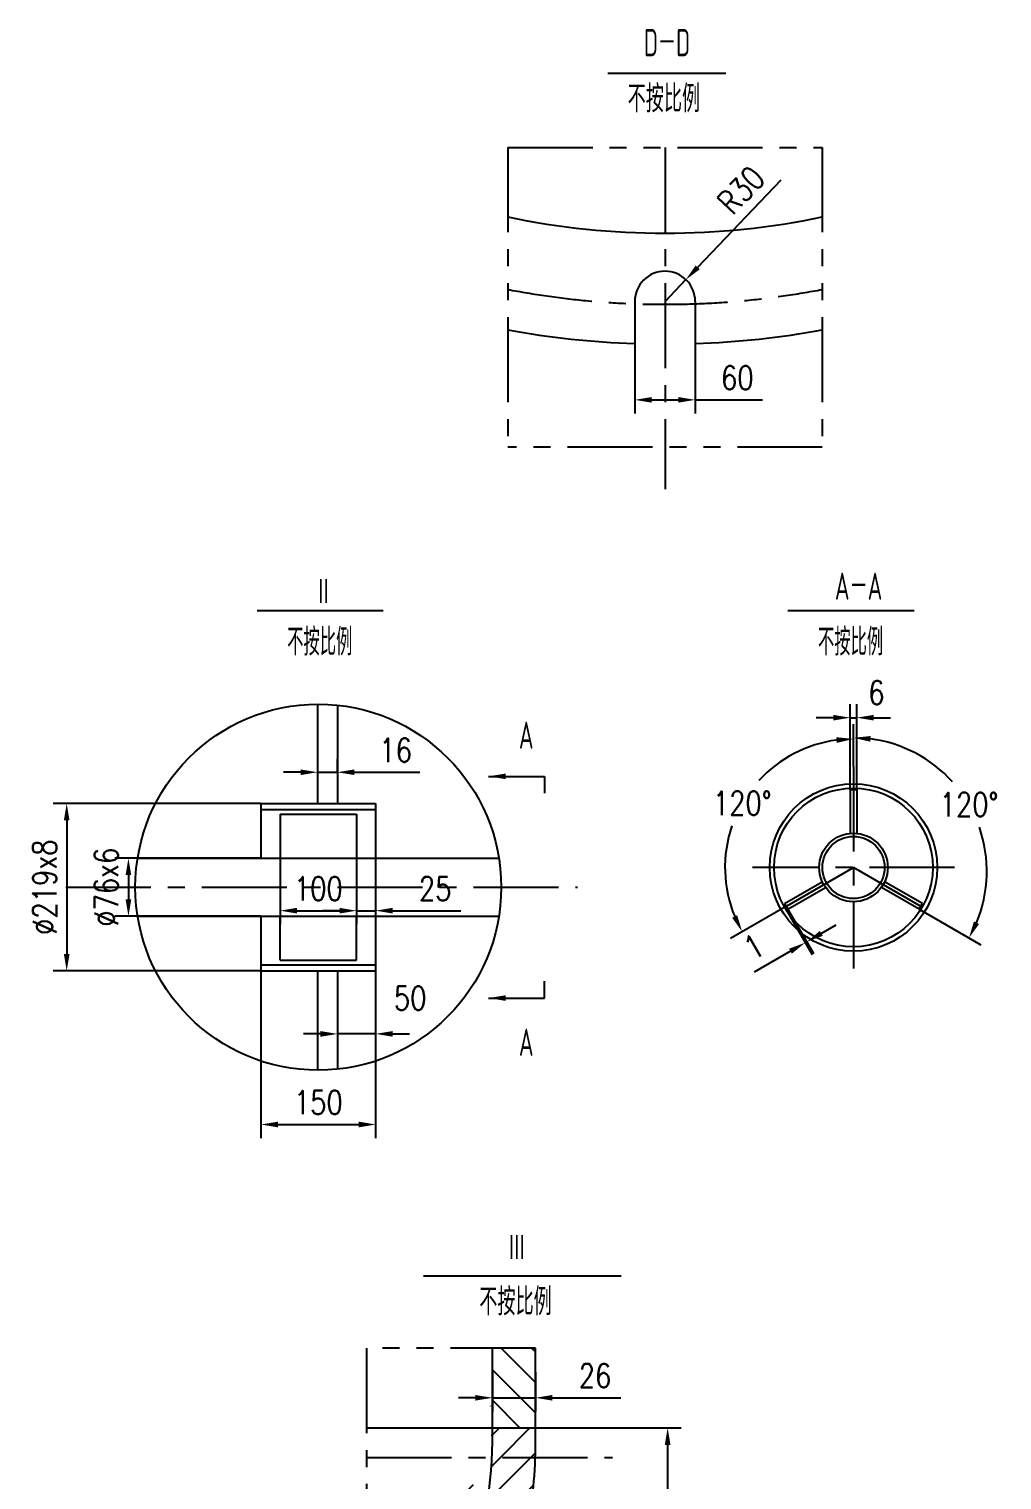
# Model space of a CAD drawing. Header units: millimetres. Extents: x -400 to 11480, y -400 to 24820.
# Drawn here: x 4811 to 7674, y 12236 to 16507 of the extents above; entities that cross this region are included whole.
import ezdxf

# ---------------------------------------------------------------- set-up
doc = ezdxf.new("R2010")
doc.units = ezdxf.units.MM
doc.header["$LTSCALE"] = 200
doc.linetypes.add('CENTER', pattern=[2, 1.25, -0.25, 0.25, -0.25])
doc.linetypes.add('PHANTOM', pattern=[2.5, 1.25, -0.25, 0.25, -0.25, 0.25, -0.25])
for name, color, linetype in [('1轮廓实线层', 7, 'Continuous'), ('2细线层', 4, 'Continuous'), ('3中心线层', 1, 'CENTER'), ('5剖面线层', 2, 'Continuous'), ('6文字层', 3, 'Continuous'), ('7标注层', 4, 'Continuous'), ('9双点划线层', 6, 'PHANTOM')]:
    doc.layers.add(name, color=color, linetype=linetype)
doc.styles.add('PC_TEXTSTYLE', font='isocp.shx', dxfattribs={"width": 0.8, "bigfont": 'hzfs.shx'})
doc.styles.add('TH_GBDIM', font='romans.shx', dxfattribs={"width": 0.8, "bigfont": 'gbcbig.shx'})
doc.dimstyles.new('TH_GBDIM', dxfattribs={"dimscale": 20, "dimtxt": 3.5, "dimasz": 2.5, "dimexe": 2, "dimexo": 0, "dimgap": 1.5, "dimtad": 1, "dimdec": 1, "dimzin": 0, "dimdsep": 46, "dimtxsty": 'TH_GBDIM', "dimcen": 2.5, "dimclrd": 130, "dimclre": 130, "dimclrt": 3, "dimadec": 0, "dimazin": 0, "dimtfac": 0.714286, "dimtdec": 1, "dimtmove": 0, "dimatfit": 3, "dimfxl": 0, "dimtzin": 0, "dimlwd": -1, "dimlwe": -1, "dimarcsym": 0})
pattern_1 = [(45, (1690.26, 9321.694), (-44.9013, 44.9013), [])]

# ---------------------------------------------------------------- blocks, each defined once
blk = doc.blocks.new('*D56')
at = {"layer": '7标注层', "color": 130}
for p, q in [((7227.8, 14268), (7227.8, 14519.8)), ((7246.8, 14268), (7246.8, 14519.8)), ((7177.8, 14479.8), (7127.8, 14479.8)), ((7227.8, 14479.8), (7246.8, 14479.8)), ((7296.8, 14479.8), (7346.8, 14479.8))]:
    blk.add_line(p, q, dxfattribs=at)
for points in [[(7177.8, 14488.1), (7177.8, 14471.5), (7227.8, 14479.8)], [(7296.8, 14488.1), (7296.8, 14471.5), (7246.8, 14479.8)]]:
    blk.add_solid(points, dxfattribs=at)
at = {"layer": 'Defpoints', "color": 0}
for p in [(7246.8, 14479.8), (7227.8, 14268), (7246.8, 14268)]:
    blk.add_point(p, dxfattribs=at)
at = {"layer": '7标注层', "color": 3, "insert": (7304.9, 14553.3), "char_height": 70, "attachment_point": 5, "style": 'TH_GBDIM'}
blk.add_mtext('6{}{}', dxfattribs=at)
blk = doc.blocks.new('*D79')
at = {"layer": '7标注层', "color": 130}
for p, q in [((6301.4, 12389.8), (6730.3, 12389.8)), ((6690.3, 12339.8), (6690.3, 11896.6)), ((6319.9, 11846.6), (6730.3, 11846.6))]:
    blk.add_line(p, q, dxfattribs=at)
for points in [[(6682, 12339.8), (6698.7, 12339.8), (6690.3, 12389.8)], [(6682, 11896.6), (6698.7, 11896.6), (6690.3, 11846.6)]]:
    blk.add_solid(points, dxfattribs=at)
at = {"layer": 'Defpoints', "color": 0}
for p in [(6301.4, 12389.8), (6319.9, 11846.6), (6690.3, 11846.6)]:
    blk.add_point(p, dxfattribs=at)
at = {"layer": '7标注层', "color": 3, "insert": (6640.3, 12118.2), "char_height": 80, "attachment_point": 5, "rotation": 90, "style": 'TH_GBDIM'}
blk.add_mtext('118{}{}', dxfattribs=at)
blk = doc.blocks.new('*D81')
at = {"layer": '7标注层', "color": 130}
for p, q in [((6174.4, 12553.4), (6174.4, 12438.3)), ((6301.4, 12553.4), (6301.4, 12438.3)), ((6124.4, 12478.3), (6074.4, 12478.3)), ((6174.4, 12478.3), (6301.4, 12478.3)), ((6351.4, 12478.3), (6552.1, 12478.3))]:
    blk.add_line(p, q, dxfattribs=at)
for points in [[(6124.4, 12486.6), (6124.4, 12470), (6174.4, 12478.3)], [(6351.4, 12486.6), (6351.4, 12470), (6301.4, 12478.3)]]:
    blk.add_solid(points, dxfattribs=at)
at = {"layer": 'Defpoints', "color": 0}
for p in [(6174.4, 12553.4), (6301.4, 12553.4), (6301.4, 12478.3)]:
    blk.add_point(p, dxfattribs=at)
at = {"layer": '7标注层', "color": 3, "insert": (6476.7, 12543.3), "char_height": 70, "attachment_point": 5, "style": 'TH_GBDIM'}
blk.add_mtext('26{}{}', dxfattribs=at)
blk = doc.blocks.new('*D123')
at = {"layer": '7标注层', "color": 130}
for p, q in [((5659.9, 14373.4), (5659.9, 14279.2)), ((5718.4, 14319.2), (5718.4, 14359.2)), ((5609.9, 14319.2), (5559.9, 14319.2)), ((5659.9, 14319.2), (5718.4, 14319.2)), ((5768.4, 14319.2), (5961, 14319.2))]:
    blk.add_line(p, q, dxfattribs=at)
for points in [[(5609.9, 14327.5), (5609.9, 14310.9), (5659.9, 14319.2)], [(5768.4, 14327.5), (5768.4, 14310.9), (5718.4, 14319.2)]]:
    blk.add_solid(points, dxfattribs=at)
at = {"layer": 'Defpoints', "color": 0}
for p in [(5659.9, 14373.4), (5718.4, 14319.2), (5718.4, 14319.2)]:
    blk.add_point(p, dxfattribs=at)
at = {"layer": '7标注层', "color": 3, "insert": (5889.7, 14384.2), "char_height": 70, "attachment_point": 5, "style": 'TH_GBDIM'}
blk.add_mtext('16{}{}', dxfattribs=at)
blk = doc.blocks.new('*D124')
at = {"layer": '7标注层', "color": 130}
for p, q in [((5493.4, 14227.3), (4881.5, 14227.3)), ((4921.5, 14177.3), (4921.5, 13784.5)), ((5493.4, 13734.5), (4881.5, 13734.5))]:
    blk.add_line(p, q, dxfattribs=at)
for points in [[(4913.2, 14177.3), (4929.9, 14177.3), (4921.5, 14227.3)], [(4913.2, 13784.5), (4929.9, 13784.5), (4921.5, 13734.5)]]:
    blk.add_solid(points, dxfattribs=at)
at = {"layer": 'Defpoints', "color": 0}
for p in [(5493.4, 14227.3), (4921.5, 13734.5), (5493.4, 13734.5)]:
    blk.add_point(p, dxfattribs=at)
at = {"layer": '7标注层', "color": 3, "insert": (4856.5, 13980.9), "char_height": 70, "attachment_point": 5, "rotation": 90, "style": 'TH_GBDIM'}
blk.add_mtext('%%c219x8{}{}', dxfattribs=at)
blk = doc.blocks.new('*D125')
at = {"layer": '7标注层', "color": 130}
for p, q in [((5493.4, 14066.4), (5063.2, 14066.4)), ((5103.2, 14016.4), (5103.2, 13945.4)), ((5493.4, 13895.4), (5063.2, 13895.4))]:
    blk.add_line(p, q, dxfattribs=at)
for points in [[(5094.9, 14016.4), (5111.6, 14016.4), (5103.2, 14066.4)], [(5094.9, 13945.4), (5111.6, 13945.4), (5103.2, 13895.4)]]:
    blk.add_solid(points, dxfattribs=at)
at = {"layer": 'Defpoints', "color": 0}
for p in [(5493.4, 14066.4), (5103.2, 13895.4), (5493.4, 13895.4)]:
    blk.add_point(p, dxfattribs=at)
at = {"layer": '7标注层', "color": 3, "insert": (5038.2, 13980.9), "char_height": 70, "attachment_point": 5, "rotation": 90, "style": 'TH_GBDIM'}
blk.add_mtext('%%c76x6{}{}', dxfattribs=at)
blk = doc.blocks.new('*D126')
at = {"layer": '7标注层', "color": 130}
for p, q in [((5549.6, 14066.4), (5549.6, 13871.9)), ((5774.6, 14066.4), (5774.6, 13871.9)), ((5599.6, 13911.9), (5724.6, 13911.9))]:
    blk.add_line(p, q, dxfattribs=at)
for points in [[(5599.6, 13920.2), (5599.6, 13903.5), (5549.6, 13911.9)], [(5724.6, 13920.2), (5724.6, 13903.5), (5774.6, 13911.9)]]:
    blk.add_solid(points, dxfattribs=at)
at = {"layer": 'Defpoints', "color": 0}
for p in [(5549.6, 14066.4), (5774.6, 14066.4), (5774.6, 13911.9)]:
    blk.add_point(p, dxfattribs=at)
at = {"layer": '7标注层', "color": 3, "insert": (5662.1, 13976.9), "char_height": 70, "attachment_point": 5, "style": 'TH_GBDIM'}
blk.add_mtext('100{}{}', dxfattribs=at)
blk = doc.blocks.new('*D127')
at = {"layer": '7标注层', "color": 130}
for p, q in [((5774.6, 14066.4), (5774.6, 13871.9)), ((5830.9, 14066.4), (5830.9, 13871.9)), ((5724.6, 13911.9), (5674.6, 13911.9)), ((5774.6, 13911.9), (5830.9, 13911.9)), ((5880.9, 13911.9), (6081.5, 13911.9))]:
    blk.add_line(p, q, dxfattribs=at)
for points in [[(5724.6, 13920.2), (5724.6, 13903.5), (5774.6, 13911.9)], [(5880.9, 13920.2), (5880.9, 13903.5), (5830.9, 13911.9)]]:
    blk.add_solid(points, dxfattribs=at)
at = {"layer": 'Defpoints', "color": 0}
for p in [(5774.6, 14066.4), (5830.9, 14066.4), (5830.9, 13911.9)]:
    blk.add_point(p, dxfattribs=at)
at = {"layer": '7标注层', "color": 3, "insert": (6006.2, 13976.9), "char_height": 70, "attachment_point": 5, "style": 'TH_GBDIM'}
blk.add_mtext('25{}{}', dxfattribs=at)
blk = doc.blocks.new('*D128')
at = {"layer": '7标注层', "color": 130}
for p, q in [((5718.4, 13734.5), (5718.4, 13509.2)), ((5830.9, 13734.5), (5830.9, 13509.2)), ((5668.4, 13549.2), (5618.4, 13549.2)), ((5830.9, 13549.2), (5718.4, 13549.2)), ((5880.9, 13549.2), (5930.9, 13549.2))]:
    blk.add_line(p, q, dxfattribs=at)
for points in [[(5668.4, 13557.6), (5668.4, 13540.9), (5718.4, 13549.2)], [(5880.9, 13557.6), (5880.9, 13540.9), (5830.9, 13549.2)]]:
    blk.add_solid(points, dxfattribs=at)
at = {"layer": 'Defpoints', "color": 0}
for p in [(5718.4, 13734.5), (5830.9, 13734.5), (5718.4, 13549.2)]:
    blk.add_point(p, dxfattribs=at)
at = {"layer": '7标注层', "color": 3, "insert": (5932.6, 13654.4), "char_height": 70, "attachment_point": 5, "style": 'TH_GBDIM'}
blk.add_mtext('50{}{}', dxfattribs=at)
blk = doc.blocks.new('*D129')
at = {"layer": '7标注层', "color": 130}
for p, q in [((5493.4, 13734.5), (5493.4, 13242.6)), ((5830.9, 13734.5), (5830.9, 13242.6)), ((5543.4, 13282.6), (5780.9, 13282.6))]:
    blk.add_line(p, q, dxfattribs=at)
for points in [[(5543.4, 13290.9), (5543.4, 13274.2), (5493.4, 13282.6)], [(5780.9, 13290.9), (5780.9, 13274.2), (5830.9, 13282.6)]]:
    blk.add_solid(points, dxfattribs=at)
at = {"layer": 'Defpoints', "color": 0}
for p in [(5493.4, 13734.5), (5830.9, 13734.5), (5830.9, 13282.6)]:
    blk.add_point(p, dxfattribs=at)
at = {"layer": '7标注层', "color": 3, "insert": (5662.1, 13347.6), "char_height": 70, "attachment_point": 5, "style": 'TH_GBDIM'}
blk.add_mtext('150{}{}', dxfattribs=at)
blk = doc.blocks.new('*D130')
at = {"layer": '7标注层', "color": 130}
for p, q in [((7034.9, 13922.2), (7115.3, 13783.1)), ((7039, 13924.5), (7119.3, 13785.4)), ((7142.6, 13845), (7185.9, 13870)), ((7052, 13792.7), (6945.2, 13731)), ((7099.3, 13820), (7095.3, 13817.7))]:
    blk.add_line(p, q, dxfattribs=at)
for points in [[(7138.4, 13852.3), (7146.8, 13837.8), (7099.3, 13820)], [(7047.8, 13799.9), (7056.1, 13785.5), (7095.3, 13817.7)]]:
    blk.add_solid(points, dxfattribs=at)
at = {"layer": 'Defpoints', "color": 0}
for p in [(7034.9, 13922.2), (7039, 13924.5), (7095.3, 13817.7)]:
    blk.add_point(p, dxfattribs=at)
at = {"layer": '7标注层', "color": 3, "insert": (6944.4, 13805.7), "char_height": 70, "attachment_point": 5, "rotation": 30, "style": 'TH_GBDIM'}
blk.add_mtext('1{}{}', dxfattribs=at)
blk = doc.blocks.new('*D131')
at = {"layer": '7标注层', "color": 130}
for p, q in [((7237.3, 14336.2), (7237.3, 14460.6)), ((7430.8, 13916.3), (7611.9, 13811.7))]:
    blk.add_line(p, q, dxfattribs=at)
for start, end in [(42.1039, 82.6982), (337.3018, 19.2398)]:
    blk.add_arc((7237.3, 14028), 392.6, start, end, dxfattribs=at)
for points in [[(7286.7, 14409.1), (7287.7, 14425.8), (7237.3, 14420.6)], [(7607, 13872.8), (7592, 13880.2), (7577.3, 13831.7)]]:
    blk.add_solid(points, dxfattribs=at)
at = {"layer": 'Defpoints', "color": 0}
for p in [(7237.3, 14336.2), (7623.9, 14096.2), (7319.5, 13980.6), (7430.8, 13916.3), (7237.3, 13741.9)]:
    blk.add_point(p, dxfattribs=at)
at = {"layer": '7标注层', "color": 3, "insert": (7577.3, 14224.3), "char_height": 70, "attachment_point": 5, "style": 'TH_GBDIM'}
blk.add_mtext('120°{}{}', dxfattribs=at)
blk = doc.blocks.new('*D132')
at = {"layer": '7标注层', "color": 130}
for p, q in [((7237.3, 14336.2), (7237.3, 14457.2)), ((7034.9, 13922.2), (6875.1, 13829.9))]:
    blk.add_line(p, q, dxfattribs=at)
for start, end in [(97.5798, 137.3936), (161.153, 202.4202)]:
    blk.add_arc((7237.3, 14039), 378.2, start, end, dxfattribs=at)
for points in [[(7186.8, 14422.3), (7187.9, 14405.6), (7237.3, 14417.2)], [(6895.1, 13898.4), (6880.2, 13891.1), (6909.7, 13849.9)]]:
    blk.add_solid(points, dxfattribs=at)
at = {"layer": 'Defpoints', "color": 0}
for p in [(6994.2, 14328.8), (7237.3, 14336.2), (7237.3, 14039), (7034.9, 13922.2), (7237.3, 13741.9)]:
    blk.add_point(p, dxfattribs=at)
at = {"layer": '7标注层', "color": 3, "insert": (6909.7, 14228.1), "char_height": 70, "attachment_point": 5, "style": 'TH_GBDIM'}
blk.add_mtext('120°{}{}', dxfattribs=at)
blk = doc.blocks.new('*D198')
at = {"layer": '7标注层', "color": 130}
for p, q in [((6593.6, 15580.9), (6593.6, 15375.2)), ((6771.6, 15580.9), (6771.6, 15375.2)), ((6643.6, 15415.2), (6721.6, 15415.2)), ((6771.6, 15415.2), (6969.6, 15415.2))]:
    blk.add_line(p, q, dxfattribs=at)
for points in [[(6643.6, 15423.5), (6643.6, 15406.9), (6593.6, 15415.2)], [(6721.6, 15423.5), (6721.6, 15406.9), (6771.6, 15415.2)]]:
    blk.add_solid(points, dxfattribs=at)
at = {"layer": 'Defpoints', "color": 0}
for p in [(6593.6, 15580.9), (6771.6, 15580.9), (6771.6, 15415.2)]:
    blk.add_point(p, dxfattribs=at)
at = {"layer": '7标注层', "color": 3, "insert": (6895.6, 15480.2), "char_height": 70, "attachment_point": 5, "style": 'TH_GBDIM'}
blk.add_mtext('60{}{}', dxfattribs=at)
blk = doc.blocks.new('*D197')
at = {"layer": '7标注层', "color": 130}
for p, q in [((7024, 16061.4), (6778.7, 15805.1)), ((6682.6, 15704.7), (6744.1, 15769))]:
    blk.add_line(p, q, dxfattribs=at)
blk.add_solid([(6772.7, 15810.9), (6784.7, 15799.4), (6744.1, 15769)], dxfattribs=at)
at = {"layer": 'Defpoints', "color": 0}
for p in [(6744.1, 15769), (6682.6, 15704.7)]:
    blk.add_point(p, dxfattribs=at)
at = {"layer": '7标注层', "color": 3, "insert": (6906.5, 16032.6), "char_height": 70, "attachment_point": 5, "rotation": 46.247, "style": 'TH_GBDIM'}
blk.add_mtext('R30{}{}', dxfattribs=at)

msp = doc.modelspace()

# ---------------------------------------------------------------- hatches: boundary and pattern name
at = {"layer": '5剖面线层'}
h = msp.add_hatch(dxfattribs=at)
h.set_pattern_fill('ANSI31', color=256, scale=20, angle=90, style=0)
h.set_pattern_definition([(135, (1690.26, 9321.694), (-44.9013, -44.9013), [])])
h.paths.add_polyline_path([(6301.39, 12624.65), (6174.38, 12624.65), (6174.38, 12389.83), (6301.39, 12389.83)])
h = msp.add_hatch(dxfattribs=at)
h.set_pattern_fill('ANSI31', color=256, scale=20, style=0)
h.set_pattern_definition(pattern_1)
edge = h.paths.add_edge_path()
edge.add_spline(control_points=[(6300.69, 12303.02), (6301.15, 12318.19), (6301.39, 12333.36), (6301.39, 12348.53)], knot_values=[3.1262993, 3.1262993, 3.1262993, 3.1262993, 3.1415927, 3.1415927, 3.1415927, 3.1415927], degree=3, periodic=0)
edge.add_line((6301.39, 12348.53), (6301.39, 12389.83))
edge.add_line((6301.39, 12389.83), (6174.38, 12389.83))
edge.add_line((6174.38, 12389.83), (6174.38, 12348.53))
edge.add_ellipse((803.7, 12729.33), major_axis=(-5366.2, 476.21), ratio=0.4610385, start_angle=181.15359, end_angle=182.20197, ccw=False)
edge.add_line((6173.24, 12303.02), (6300.69, 12303.02))
h = msp.add_hatch(dxfattribs=at)
h.set_pattern_fill('ANSI31', color=256, scale=20, style=0)
h.set_pattern_definition(pattern_1)
edge = h.paths.add_edge_path()
edge.add_line((6300.69, 12303.02), (6173.24, 12303.02))
edge.add_ellipse((803.7, 12729.33), major_axis=(-5366.2, 476.21), ratio=0.4610385, start_angle=161.55668, end_angle=181.15359, ccw=False)
edge.add_line((5824.82, 11494.88), (5981.4, 11494.88))
edge.add_spline(control_points=[(5981.4, 11494.88), (6030.65, 11566.27), (6074.54, 11638.97), (6163.97, 11811.39), (6205.11, 11912), (6266.33, 12115.9), (6286.38, 12113.25), (6298.1, 12245.63), (6299.81, 12274.32), (6300.69, 12303.02)], knot_values=[2.8094338, 2.8094338, 2.8094338, 2.8094338, 2.8878475, 2.8878475, 2.9926019, 2.9926019, 3.0973563, 3.0973563, 3.1262993, 3.1262993, 3.1262993, 3.1262993], degree=3, periodic=0)

# ---------------------------------------------------------------- linework, layer by layer
at = {"layer": '1轮廓实线层'}
for p, q in [((6593.59, 15704.72), (6593.59, 15580.89)), ((6771.59, 15704.72), (6771.59, 15580.89)), ((5659.86, 14519.48), (5659.86, 14227.28)), ((5718.36, 14516.53), (5718.36, 14227.28)), ((7227.77, 14268.01), (7227.77, 14139.47)), ((7227.77, 14268.01), (7246.81, 14268.01)), ((7246.81, 14268.01), (7246.81, 14139.47)), ((5493.36, 14227.28), (5493.36, 14066.4)), ((5493.36, 14227.28), (5830.86, 14227.28)), ((5830.86, 14227.28), (5830.86, 14066.4)), ((5493.36, 14209.28), (5830.86, 14209.28)), ((5549.61, 14195.78), (5549.61, 14066.4)), ((5549.61, 14195.78), (5774.61, 14195.78)), ((5774.61, 14195.78), (5774.61, 14066.4)), ((5130.21, 14066.4), (6193.72, 14066.4)), ((7034.22, 13932.78), (7145.54, 13997.05)), ((7043.74, 13916.28), (7155.06, 13980.55)), ((7430.83, 13916.28), (7319.52, 13980.55)), ((7440.36, 13932.78), (7329.04, 13997.05)), ((7034.22, 13932.78), (7043.74, 13916.28)), ((7430.83, 13916.28), (7440.36, 13932.78)), ((5130.21, 13895.4), (6193.72, 13895.4)), ((5493.36, 13895.4), (5493.36, 13734.53)), ((5549.61, 13766.03), (5549.61, 13895.4)), ((5774.61, 13766.03), (5774.61, 13895.4)), ((5830.86, 13895.4), (5830.86, 13734.53)), ((5493.36, 13752.53), (5830.86, 13752.53)), ((5549.61, 13766.03), (5774.61, 13766.03)), ((5493.36, 13734.53), (5830.86, 13734.53)), ((5659.86, 13734.53), (5659.86, 13442.32)), ((5718.36, 13734.53), (5718.36, 13445.28)), ((6174.38, 12348.53), (6174.38, 12624.65)), ((6174.38, 12389.83), (6174.38, 12624.65)), ((6301.39, 12389.83), (6301.39, 12624.65)), ((6301.39, 12348.53), (6301.39, 12624.65)), ((5804.42, 12389.83), (6301.39, 12389.83)), ((5804.42, 12389.83), (6301.39, 12389.83))]:
    msp.add_line(p, q, dxfattribs=at)
for radius in [246.35, 233.65, 100.9, 91.36]:
    msp.add_circle((7237.29, 14039.02), radius, dxfattribs=at)
for centre, radius, start, end in [((6682.59, 18164.16), 2258.47, 258.17301, 281.82699), ((6682.59, 15704.72), 89, 0, 180), ((6682.59, 18164.16), 2584.8, 259.68375, 268.0268), ((6682.59, 18164.16), 2584.8, 271.9732, 280.31625)]:
    msp.add_arc(centre, radius, start, end, dxfattribs=at)
msp.add_ellipse((803.7, 12729.33), major_axis=(-5366.2, 476.21), ratio=0.4610385, start_param=2.819696, end_param=3.1800243, dxfattribs=at)
msp.add_open_spline([(5981.4, 11494.88), (6030.65, 11566.27), (6074.54, 11638.97), (6163.97, 11811.39), (6205.11, 11912), (6266.33, 12115.9), (6286.38, 12113.25), (6299.44, 12260.77), (6301.39, 12304.65), (6301.39, 12348.53)], degree=3, knots=[2.80943376, 2.80943376, 2.80943376, 2.80943376, 2.88784746, 2.88784746, 2.99260186, 2.99260186, 3.09735626, 3.09735626, 3.14159265, 3.14159265, 3.14159265, 3.14159265], dxfattribs=at)
at = {"layer": '2细线层'}
msp.add_line((6514.32, 16376.57), (6861.53, 16376.57), dxfattribs=at)
msp.add_circle((5661.97, 13980.9), 538.58, dxfattribs=at)
at = {"layer": '3中心线层'}
for p, q in [((6682.59, 16158.29), (6682.59, 15152.52)), ((7237.29, 14336.16), (7237.29, 13741.88)), ((7534.43, 14039.02), (6940.15, 14039.02)), ((7034.94, 13922.2), (7237.29, 14039.02)), ((7439.64, 13922.2), (7237.29, 14039.02)), ((4919.01, 13980.9), (6425.28, 13980.9)), ((5804.42, 12303.02), (6528.19, 12303.02))]:
    msp.add_line(p, q, dxfattribs=at)
msp.add_arc((6682.59, 18164.16), 2467.8, 259.18891, 280.81109, dxfattribs=at)
at = {"layer": '6文字层'}
for p, q in [((5482.03, 14794.83), (5853.3, 14794.83)), ((7044.44, 14794.83), (7415.72, 14794.83)), ((5971.74, 12836.79), (6553.37, 12836.79))]:
    msp.add_line(p, q, dxfattribs=at)
at = {"layer": '9双点划线层'}
for p, q in [((6219.7, 16158.29), (6219.7, 15275.75)), ((6219.7, 16158.29), (7145.48, 16158.29)), ((7145.48, 16158.29), (7145.48, 15275.75)), ((7145.48, 15275.75), (6219.7, 15275.75)), ((5804.42, 12624.65), (5804.42, 11494.88)), ((6301.39, 12624.65), (5804.42, 12624.65))]:
    msp.add_line(p, q, dxfattribs=at)

# ---------------------------------------------------------------- texts
at = {"layer": '6文字层', "style": 'PC_TEXTSTYLE'}
for s, width, p in [('D－D', 0.667, (6620.54, 16426.52)), ('不按比例', 0.667, (6572.58, 16261.4)), ('A－A', 0.667, (7182.61, 14826.89)), ('Ⅱ', 0.667, (5650.71, 14809.95)), ('不按比例', 0.6, (5570.47, 14662.74)), ('不按比例', 0.6, (7132.89, 14662.74)), ('A', 0.667, (6252.54, 14388.49)), ('A', 0.667, (6252.54, 13484.54)), ('Ⅲ', 0.667, (6220, 12879.02)), ('不按比例', 0.667, (6135.93, 12721.07))]:
    msp.add_text(s, height=80, dxfattribs=dict(at, width=width)).set_placement(p)

# ---------------------------------------------------------------- dimensions: what is measured, and where the dimension line sits
at = {"layer": '7标注层'}
dim = msp.add_radius_dim(center=(6682.59, 15704.72), mpoint=(6744.14, 15769.01), text='R30{}{}', dimstyle='TH_GBDIM', override={"dimgap": 1.5, "dimtad": 1, "dimjust": 0, "dimtih": 0, "dimtoh": 0, "dimdec": 0, "dimlfac": 1, "dimse1": 0, "dimse2": 0, "dimsd1": 0, "dimsd2": 0, "dimtix": 0, "dimtofl": 1, "dimatfit": 3}, dxfattribs=at)
dim.commit()
dim.dimension.update_dxf_attribs({"geometry": '*D197', "text_midpoint": (6953.49, 15987.68), "dimtype": 164})
for base, p1, p2, text, override, picture, middle in [((6771.59, 15415.19), (6593.59, 15580.89), (6771.59, 15580.89), '60{}{}', {"dimgap": 1.5, "dimtad": 1, "dimjust": 0, "dimdec": 0, "dimlfac": 1, "dimse1": 0, "dimse2": 0, "dimsd1": 0, "dimsd2": 0}, '*D198', (6895.59, 15415.19)), ((7246.81, 14479.8), (7227.77, 14268.01), (7246.81, 14268.01), '6{}{}', {"dimdec": 0, "dimtmove": 2}, '*D56', (7304.87, 14553.32)), ((5774.61, 13911.88), (5549.61, 14066.4), (5774.61, 14066.4), '100{}{}', {"dimgap": 1.5, "dimtad": 1, "dimjust": 0, "dimdec": 0, "dimlfac": 1, "dimse1": 0, "dimse2": 0, "dimsd1": 0, "dimsd2": 0}, '*D126', (5662.11, 13911.88)), ((5718.36, 13549.24), (5830.86, 13734.53), (5718.36, 13734.53), '50{}{}', {"dimdec": 0, "dimtmove": 2}, '*D128', (5932.65, 13654.41))]:
    dim = msp.add_linear_dim(base=base, p1=p1, p2=p2, text=text, dimstyle='TH_GBDIM', override=override, dxfattribs=at)
    dim.commit()
    dim.dimension.update_dxf_attribs({"geometry": picture, "text_midpoint": middle, "dimtype": 160})
for base, line2, picture, middle in [((6994.17, 14328.76), ((7034.94, 13922.2), (7237.29, 14039.02)), '*D132', (6909.73, 14228.14)), ((7623.93, 14096.2), ((7430.83, 13916.28), (7319.52, 13980.55)), '*D131', (7577.3, 14224.33))]:
    dim = msp.add_angular_dim_2l(base=base, line1=((7237.29, 14336.16), (7237.29, 13741.88)), line2=line2, text='<>{}{}', dimstyle='TH_GBDIM', override={"dimgap": 1.5, "dimtad": 1, "dimjust": 0, "dimtih": 1, "dimse1": 0, "dimse2": 0, "dimsd1": 0, "dimsd2": 0, "dimadec": 0}, dxfattribs=at)
    dim.commit()
    dim.dimension.update_dxf_attribs({"geometry": picture, "text_midpoint": middle})
for base, p1, p2, text, picture, middle in [((5718.36, 14319.19), (5659.86, 14373.38), (5718.36, 14319.19), '16{}{}', '*D123', (5889.7, 14384.19)), ((5830.86, 13911.88), (5774.61, 14066.4), (5830.86, 14066.4), '25{}{}', '*D127', (6006.2, 13976.88)), ((5830.86, 13282.57), (5493.36, 13734.53), (5830.86, 13734.53), '150{}{}', '*D129', (5662.11, 13347.57))]:
    dim = msp.add_linear_dim(base=base, p1=p1, p2=p2, text=text, dimstyle='TH_GBDIM', override={"dimgap": 1.5, "dimtad": 1, "dimjust": 0, "dimdec": 0, "dimlfac": 1, "dimse1": 0, "dimse2": 0, "dimsd1": 0, "dimsd2": 0}, dxfattribs=at)
    dim.commit()
    dim.dimension.update_dxf_attribs({"geometry": picture, "text_midpoint": middle})
for base, p1, p2, angle, text, override, picture, middle in [((4921.53, 13734.53), (5493.36, 14227.28), (5493.36, 13734.53), 90, '%%c219x8{}{}', {"dimgap": 1.5, "dimtad": 1, "dimjust": 0, "dimdec": 0, "dimlfac": 1, "dimse1": 0, "dimse2": 0, "dimsd1": 0, "dimsd2": 0}, '*D124', (4856.53, 13980.9)), ((7095.26, 13817.71), (7038.98, 13924.53), (7034.94, 13922.2), 30, '1{}{}', {"dimgap": 1.5, "dimtad": 1, "dimjust": 0, "dimdec": 0, "dimlfac": 1, "dimse1": 0, "dimse2": 0, "dimsd1": 0, "dimsd2": 0}, '*D130', (6944.41, 13805.67)), ((6301.39, 12478.3), (6174.38, 12553.43), (6301.39, 12553.43), 180, '26{}{}', {"dimgap": 1.5, "dimtad": 1, "dimjust": 0, "dimdec": 0, "dimlfac": 1, "dimse1": 0, "dimse2": 0, "dimsd1": 0, "dimsd2": 0}, '*D81', (6476.72, 12543.3)), ((6690.32, 11846.64), (6301.39, 12389.83), (6319.92, 11846.64), 90, '118{}{}', {"dimtxt": 4, "dimgap": 0.5, "dimtad": 1, "dimjust": 0, "dimdec": 0, "dimlfac": 1, "dimse1": 0, "dimse2": 0, "dimsd1": 0, "dimsd2": 0, "dimtdec": 0}, '*D79', (6640.32, 12118.23))]:
    dim = msp.add_linear_dim(base=base, p1=p1, p2=p2, angle=angle, text=text, dimstyle='TH_GBDIM', override=override, dxfattribs=at)
    dim.commit()
    dim.dimension.update_dxf_attribs({"geometry": picture, "text_midpoint": middle})
dim = msp.add_linear_dim(base=(5103.24, 13895.4), p1=(5493.36, 14066.4), p2=(5493.36, 13895.4), angle=90, text='%%c76x6{}{}', dimstyle='TH_GBDIM', override={"dimgap": 1.5, "dimtad": 1, "dimjust": 0, "dimdec": 0, "dimlfac": 1, "dimse1": 0, "dimse2": 0, "dimsd1": 0, "dimsd2": 0}, dxfattribs=at)
dim.commit()
dim.dimension.update_dxf_attribs({"geometry": '*D125', "text_midpoint": (5103.24, 13980.9), "dimtype": 160})

# ---------------------------------------------------------------- leaders
at = {"layer": '1轮廓实线层'}
for points in [[(6163.21, 14307.16), (6328.02, 14307.16), (6328.02, 14257.65)], [(6163.21, 13654.65), (6328.02, 13654.65), (6328.02, 13704.16)]]:
    msp.add_leader(points, dimstyle='TH_GBDIM', override={"dimgap": 1.5, "dimtad": 0}, dxfattribs=at)

doc.saveas('drawing.dxf')
